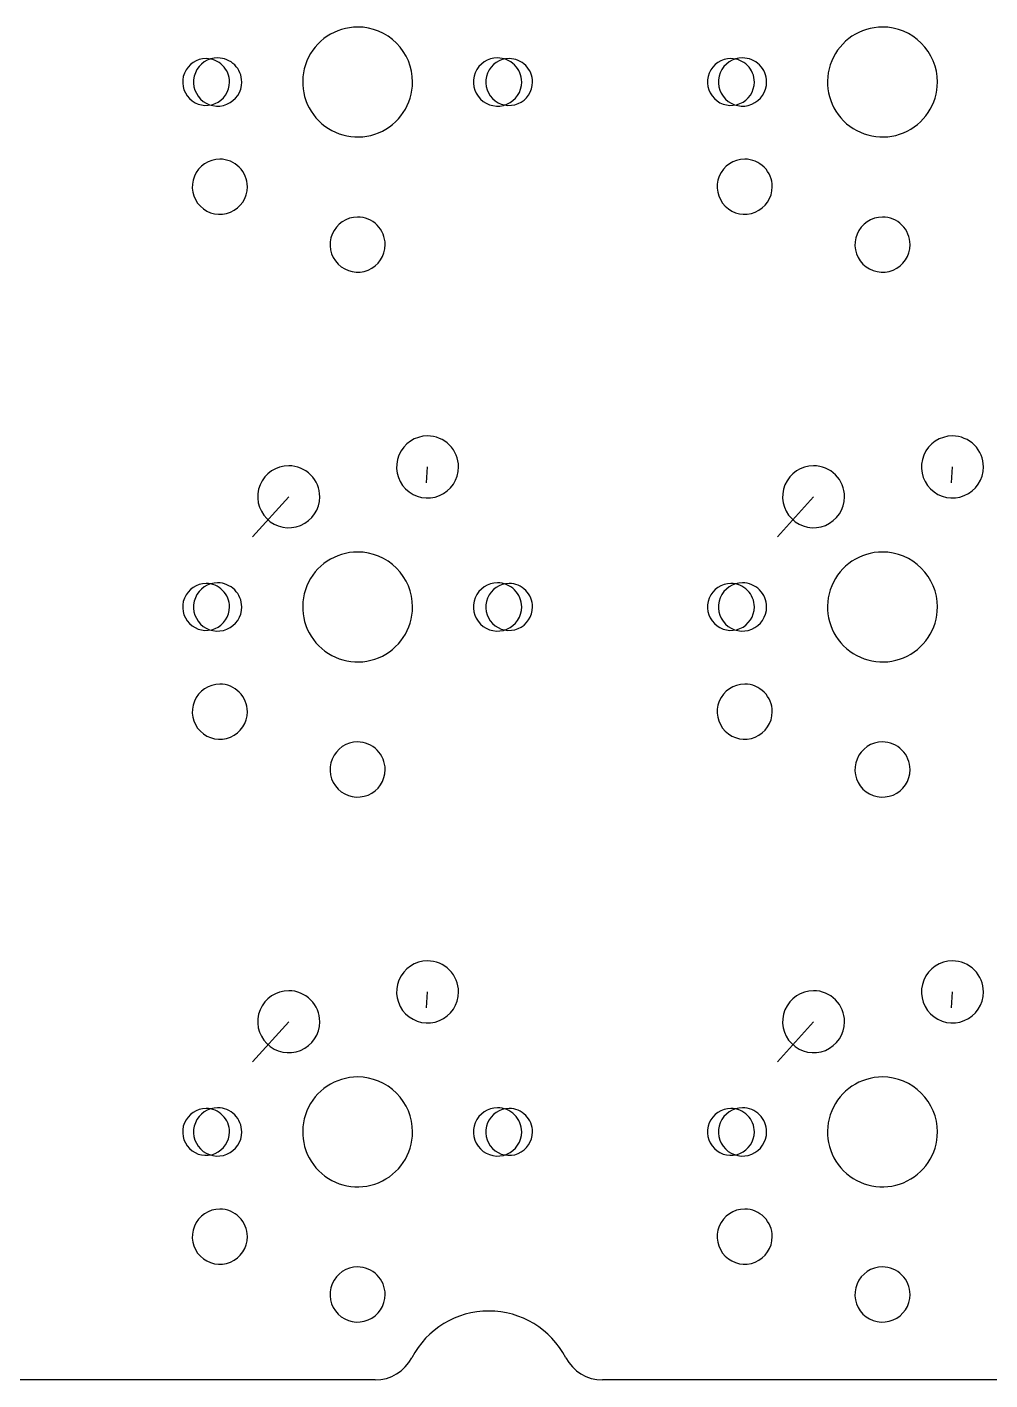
# Model space of a CAD drawing. Extents: x 2 to 288, y -137 to -43.
# Drawn here: x 37.86 to 72.8, y -136.91 to -87.81 of the extents above; entities that cross this region are included whole.
import ezdxf

# ---------------------------------------------------------------- set-up
doc = ezdxf.new("R2010")
doc.units = 0
doc.layers.get('0').update_dxf_attribs({"linetype": 'CONTINUOUS'})

msp = doc.modelspace()

# ---------------------------------------------------------------- linework, layer by layer
at = {"color": 7}
for points in [[(49.853095, -87.814727)], [(49.853095, -87.814727)], [(68.903086, -87.814727)], [(68.903086, -87.814727)], [(44.353103, -88.958626)], [(44.353103, -88.958626)], [(44.773102, -88.933626)], [(44.773102, -88.933626)], [(54.933089, -88.933626)], [(54.933089, -88.933626)], [(55.353088, -88.958626)], [(55.353088, -88.958626)], [(63.403093, -88.958626)], [(63.403093, -88.958626)], [(63.823093, -88.933626), (63.823093, -88.933626)], [(44.853102, -92.608621)], [(63.903093, -92.608621)], [(49.853095, -94.708618)], [(68.903086, -94.708618)], [(52.393092, -102.653623)], [(71.443083, -102.653623)], [(47.353099, -103.733622)], [(66.403089, -103.733622)], [(49.853095, -106.864718)], [(49.853095, -106.864718)], [(68.903086, -106.864718), (68.903086, -106.864718)], [(44.773102, -107.983616)], [(44.773102, -107.983616)], [(54.933089, -107.983616)], [(54.933089, -107.983616)], [(63.823093, -107.983616)], [(63.823093, -107.983616)], [(44.353103, -108.008616)], [(44.353103, -108.008616)], [(55.353088, -108.008616), (55.353088, -108.008616)], [(63.403093, -108.008616)], [(63.403093, -108.008616)], [(44.853102, -111.658611)], [(63.903093, -111.658611)], [(49.853095, -113.758609)], [(68.903086, -113.758609)], [(52.393092, -121.703614)], [(71.443083, -121.703614)], [(47.353099, -122.783613)], [(66.403089, -122.783613)], [(49.853095, -125.914708)], [(49.853095, -125.914708)], [(68.903086, -125.914708)], [(68.903086, -125.914708)], [(44.353103, -127.058607)], [(44.353103, -127.058607)], [(44.773102, -127.033607)], [(44.773102, -127.033607)], [(54.933089, -127.033607)], [(54.933089, -127.033607)], [(55.353088, -127.058607)], [(55.353088, -127.058607)], [(63.403093, -127.058607), (63.403093, -127.058607)], [(63.823093, -127.033607), (63.823093, -127.033607)], [(44.853102, -130.708602)], [(63.903093, -130.708602)], [(49.853095, -132.808599)], [(68.903086, -132.808599)]]:
    msp.add_lwpolyline(points, close=True, dxfattribs=at)
for points in [[(52.353092, -104.358621), (52.392634, -103.77859)], [(71.403083, -104.358621), (71.442625, -103.77859)], [(46.043101, -106.318619), (47.353089, -104.858613)], [(65.093091, -106.318619), (66.403079, -104.858613)], [(52.353092, -123.408612), (52.392634, -122.828581)], [(71.403083, -123.408612), (71.442625, -122.828581)], [(46.043101, -125.368609), (47.353089, -123.908603)], [(65.093091, -125.368609), (66.403079, -123.908603)], [(50.492442, -136.908476), (5.003107, -136.908476)], [(231.4672, -136.908476), (58.738642, -136.908476)]]:
    msp.add_lwpolyline(points, dxfattribs=at)
for points in [[(49.853095, -87.814727), (49.046639, -87.814727), (48.319592, -88.300525), (48.010975, -89.045593)], [(49.853095, -87.814727), (49.046639, -87.814727), (48.319592, -88.300525), (48.010975, -89.045593)], [(51.262994, -88.398726), (50.889066, -88.024798), (50.38191, -87.814727), (49.853095, -87.814727)], [(51.262994, -88.398726), (50.889066, -88.024798), (50.38191, -87.814727), (49.853095, -87.814727)], [(68.903086, -87.814727), (68.09663, -87.814727), (67.369583, -88.300525), (67.060965, -89.045593)], [(68.903086, -87.814727), (68.09663, -87.814727), (67.369583, -88.300525), (67.060965, -89.045593)], [(70.312984, -88.398726), (69.939056, -88.024798), (69.431901, -87.814727), (68.903086, -87.814727)], [(70.312984, -88.398726), (69.939056, -88.024798), (69.431901, -87.814727), (68.903086, -87.814727)], [(51.846993, -89.808625), (51.846993, -89.27981), (51.636922, -88.772655), (51.262994, -88.398726)], [(51.846993, -89.808625), (51.846993, -89.27981), (51.636922, -88.772655), (51.262994, -88.398726)], [(70.896983, -89.808625), (70.896983, -89.27981), (70.686913, -88.772655), (70.312984, -88.398726)], [(70.896983, -89.808625), (70.896983, -89.27981), (70.686913, -88.772655), (70.312984, -88.398726)], [(44.353103, -88.958626), (44.00931, -88.958626), (43.69937, -89.165721), (43.567806, -89.483344)], [(44.353103, -88.958626), (44.00931, -88.958626), (43.69937, -89.165721), (43.567806, -89.483344)], [(44.773102, -88.933626), (44.419198, -88.933626), (44.100142, -89.146812), (43.964709, -89.473777)], [(44.773102, -88.933626), (44.419198, -88.933626), (44.100142, -89.146812), (43.964709, -89.473777)], [(44.954143, -89.207585), (44.794737, -89.048179), (44.578537, -88.958626), (44.353103, -88.958626)], [(44.954143, -89.207585), (44.794737, -89.048179), (44.578537, -88.958626), (44.353103, -88.958626)], [(45.39182, -89.189907), (45.227726, -89.025813), (45.005166, -88.933626), (44.773102, -88.933626)], [(45.39182, -89.189907), (45.227726, -89.025813), (45.005166, -88.933626), (44.773102, -88.933626)], [(45.203102, -89.808625), (45.203102, -89.583191), (45.113548, -89.36699), (44.954143, -89.207585)], [(45.203102, -89.808625), (45.203102, -89.583191), (45.113548, -89.36699), (44.954143, -89.207585)], [(45.648101, -89.808625), (45.648101, -89.57656), (45.555914, -89.354001), (45.39182, -89.189907)], [(45.648101, -89.808625), (45.648101, -89.57656), (45.555914, -89.354001), (45.39182, -89.189907)], [(48.010975, -89.045593), (47.702357, -89.790661), (47.872947, -90.648272), (48.443197, -91.218523)], [(48.010975, -89.045593), (47.702357, -89.790661), (47.872947, -90.648272), (48.443197, -91.218523)], [(54.933089, -88.933626), (54.579185, -88.933626), (54.260128, -89.146812), (54.124695, -89.473777)], [(54.933089, -88.933626), (54.579185, -88.933626), (54.260128, -89.146812), (54.124695, -89.473777)], [(55.353088, -88.958626), (55.009296, -88.958626), (54.699355, -89.165721), (54.567792, -89.483344)], [(55.353088, -88.958626), (55.009296, -88.958626), (54.699355, -89.165721), (54.567792, -89.483344)], [(55.551806, -89.189907), (55.387712, -89.025813), (55.165153, -88.933626), (54.933089, -88.933626)], [(55.551806, -89.189907), (55.387712, -89.025813), (55.165153, -88.933626), (54.933089, -88.933626)], [(55.954128, -89.207585), (55.794722, -89.048179), (55.578522, -88.958626), (55.353088, -88.958626)], [(55.954128, -89.207585), (55.794722, -89.048179), (55.578522, -88.958626), (55.353088, -88.958626)], [(55.808088, -89.808625), (55.808088, -89.57656), (55.7159, -89.354001), (55.551806, -89.189907)], [(55.808088, -89.808625), (55.808088, -89.57656), (55.7159, -89.354001), (55.551806, -89.189907)], [(56.203087, -89.808625), (56.203087, -89.583191), (56.113534, -89.36699), (55.954128, -89.207585)], [(56.203087, -89.808625), (56.203087, -89.583191), (56.113534, -89.36699), (55.954128, -89.207585)], [(63.403093, -88.958626), (63.059301, -88.958626), (62.749361, -89.165721), (62.617797, -89.483344)], [(63.403093, -88.958626), (63.059301, -88.958626), (62.749361, -89.165721), (62.617797, -89.483344)], [(63.823093, -88.933626), (63.469189, -88.933626), (63.150133, -89.146812), (63.014699, -89.473777)], [(63.823093, -88.933626), (63.469189, -88.933626), (63.150133, -89.146812), (63.014699, -89.473777)], [(64.004133, -89.207585), (63.844728, -89.048179), (63.628527, -88.958626), (63.403093, -88.958626)], [(64.004133, -89.207585), (63.844728, -89.048179), (63.628527, -88.958626), (63.403093, -88.958626)], [(64.44181, -89.189907), (64.277716, -89.025813), (64.055157, -88.933626), (63.823093, -88.933626)], [(64.44181, -89.189907), (64.277716, -89.025813), (64.055157, -88.933626), (63.823093, -88.933626)], [(64.253092, -89.808625), (64.253092, -89.583191), (64.163539, -89.36699), (64.004133, -89.207585)], [(64.253092, -89.808625), (64.253092, -89.583191), (64.163539, -89.36699), (64.004133, -89.207585)], [(64.698092, -89.808625), (64.698092, -89.57656), (64.605905, -89.354001), (64.44181, -89.189907)], [(64.698092, -89.808625), (64.698092, -89.57656), (64.605905, -89.354001), (64.44181, -89.189907)], [(67.060965, -89.045593), (66.752348, -89.790661), (66.922937, -90.648272), (67.493188, -91.218523)], [(67.060965, -89.045593), (66.752348, -89.790661), (66.922937, -90.648272), (67.493188, -91.218523)], [(43.567806, -89.483344), (43.436243, -89.800967), (43.508965, -90.166567), (43.752063, -90.409665)], [(43.567806, -89.483344), (43.436243, -89.800967), (43.508965, -90.166567), (43.752063, -90.409665)], [(43.964709, -89.473777), (43.829276, -89.800742), (43.904137, -90.177094), (44.154385, -90.427342)], [(43.964709, -89.473777), (43.829276, -89.800742), (43.904137, -90.177094), (44.154385, -90.427342)], [(44.678383, -90.593921), (44.996006, -90.462357), (45.203102, -90.152417), (45.203102, -89.808625)], [(44.678383, -90.593921), (44.996006, -90.462357), (45.203102, -90.152417), (45.203102, -89.808625)], [(45.10795, -90.617018), (45.434914, -90.481585), (45.648101, -90.162529), (45.648101, -89.808625)], [(45.10795, -90.617018), (45.434914, -90.481585), (45.648101, -90.162529), (45.648101, -89.808625)], [(50.616127, -91.650746), (51.361195, -91.342128), (51.846993, -90.615081), (51.846993, -89.808625)], [(50.616127, -91.650746), (51.361195, -91.342128), (51.846993, -90.615081), (51.846993, -89.808625)], [(54.124695, -89.473777), (53.989262, -89.800742), (54.064123, -90.177094), (54.314371, -90.427342)], [(54.124695, -89.473777), (53.989262, -89.800742), (54.064123, -90.177094), (54.314371, -90.427342)], [(54.567792, -89.483344), (54.436228, -89.800967), (54.50895, -90.166567), (54.752048, -90.409665)], [(54.567792, -89.483344), (54.436228, -89.800967), (54.50895, -90.166567), (54.752048, -90.409665)], [(55.267936, -90.617018), (55.594901, -90.481585), (55.808088, -90.162529), (55.808088, -89.808625)], [(55.267936, -90.617018), (55.594901, -90.481585), (55.808088, -90.162529), (55.808088, -89.808625)], [(55.678369, -90.593921), (55.995991, -90.462357), (56.203087, -90.152417), (56.203087, -89.808625)], [(55.678369, -90.593921), (55.995991, -90.462357), (56.203087, -90.152417), (56.203087, -89.808625)], [(62.617797, -89.483344), (62.486233, -89.800967), (62.558955, -90.166567), (62.802053, -90.409665)], [(62.617797, -89.483344), (62.486233, -89.800967), (62.558955, -90.166567), (62.802053, -90.409665)], [(63.014699, -89.473777), (62.879266, -89.800742), (62.954127, -90.177094), (63.204375, -90.427342)], [(63.014699, -89.473777), (62.879266, -89.800742), (62.954127, -90.177094), (63.204375, -90.427342)], [(63.728374, -90.593921), (64.045997, -90.462357), (64.253092, -90.152417), (64.253092, -89.808625)], [(63.728374, -90.593921), (64.045997, -90.462357), (64.253092, -90.152417), (64.253092, -89.808625)], [(64.15794, -90.617018), (64.484905, -90.481585), (64.698092, -90.162529), (64.698092, -89.808625)], [(64.15794, -90.617018), (64.484905, -90.481585), (64.698092, -90.162529), (64.698092, -89.808625)], [(69.666118, -91.650746), (70.411186, -91.342128), (70.896983, -90.615081), (70.896983, -89.808625)], [(69.666118, -91.650746), (70.411186, -91.342128), (70.896983, -90.615081), (70.896983, -89.808625)], [(43.752063, -90.409665), (43.995161, -90.652763), (44.360761, -90.725485), (44.678383, -90.593921)], [(43.752063, -90.409665), (43.995161, -90.652763), (44.360761, -90.725485), (44.678383, -90.593921)], [(44.154385, -90.427342), (44.404633, -90.67759), (44.780985, -90.752451), (45.10795, -90.617018)], [(44.154385, -90.427342), (44.404633, -90.67759), (44.780985, -90.752451), (45.10795, -90.617018)], [(54.314371, -90.427342), (54.564619, -90.67759), (54.940972, -90.752451), (55.267936, -90.617018)], [(54.314371, -90.427342), (54.564619, -90.67759), (54.940972, -90.752451), (55.267936, -90.617018)], [(54.752048, -90.409665), (54.995146, -90.652763), (55.360746, -90.725485), (55.678369, -90.593921)], [(54.752048, -90.409665), (54.995146, -90.652763), (55.360746, -90.725485), (55.678369, -90.593921)], [(62.802053, -90.409665), (63.045151, -90.652763), (63.410751, -90.725485), (63.728374, -90.593921)], [(62.802053, -90.409665), (63.045151, -90.652763), (63.410751, -90.725485), (63.728374, -90.593921)], [(63.204375, -90.427342), (63.454623, -90.67759), (63.830976, -90.752451), (64.15794, -90.617018)], [(63.204375, -90.427342), (63.454623, -90.67759), (63.830976, -90.752451), (64.15794, -90.617018)], [(48.443197, -91.218523), (49.013448, -91.788774), (49.871059, -91.959363), (50.616127, -91.650746)], [(48.443197, -91.218523), (49.013448, -91.788774), (49.871059, -91.959363), (50.616127, -91.650746)], [(67.493188, -91.218523), (68.063438, -91.788774), (68.921049, -91.959363), (69.666118, -91.650746)], [(67.493188, -91.218523), (68.063438, -91.788774), (68.921049, -91.959363), (69.666118, -91.650746)], [(44.853102, -92.608621), (44.44864, -92.608621), (44.084005, -92.852263), (43.929224, -93.225937)], [(45.560208, -92.901514), (45.372672, -92.713978), (45.118318, -92.608621), (44.853102, -92.608621)], [(63.903093, -92.608621), (63.498631, -92.608621), (63.133995, -92.852263), (62.979214, -93.225937)], [(64.610199, -92.901514), (64.422662, -92.713978), (64.168309, -92.608621), (63.903093, -92.608621)], [(43.929224, -93.225937), (43.774443, -93.59961), (43.859999, -94.029728), (44.145996, -94.315725)], [(45.853101, -93.60862), (45.853101, -93.343403), (45.747744, -93.08905), (45.560208, -92.901514)], [(62.979214, -93.225937), (62.824434, -93.59961), (62.909989, -94.029728), (63.195987, -94.315725)], [(64.903091, -93.60862), (64.903091, -93.343403), (64.797735, -93.08905), (64.610199, -92.901514)], [(45.235785, -94.532498), (45.609459, -94.377717), (45.853101, -94.013081), (45.853101, -93.60862)], [(64.285776, -94.532498), (64.65945, -94.377717), (64.903091, -94.013081), (64.903091, -93.60862)], [(44.145996, -94.315725), (44.431994, -94.601723), (44.862111, -94.687279), (45.235785, -94.532498)], [(49.853095, -94.708618), (49.448634, -94.708618), (49.083998, -94.95226), (48.929217, -95.325934)], [(50.560201, -95.001511), (50.372665, -94.813975), (50.118312, -94.708618), (49.853095, -94.708618)], [(63.195987, -94.315725), (63.481985, -94.601723), (63.912102, -94.687279), (64.285776, -94.532498)], [(68.903086, -94.708618), (68.498624, -94.708618), (68.133989, -94.95226), (67.979208, -95.325934)], [(69.610192, -95.001511), (69.422656, -94.813975), (69.168302, -94.708618), (68.903086, -94.708618)], [(50.853094, -95.708617), (50.853094, -95.443401), (50.747737, -95.189047), (50.560201, -95.001511)], [(69.903085, -95.708617), (69.903085, -95.443401), (69.797728, -95.189047), (69.610192, -95.001511)], [(48.929217, -95.325934), (48.774436, -95.699608), (48.859992, -96.129725), (49.14599, -96.415723)], [(50.235778, -96.632495), (50.609452, -96.477714), (50.853094, -96.113078), (50.853094, -95.708617)], [(67.979208, -95.325934), (67.824427, -95.699608), (67.909983, -96.129725), (68.19598, -96.415723)], [(69.285769, -96.632495), (69.659443, -96.477714), (69.903085, -96.113078), (69.903085, -95.708617)], [(49.14599, -96.415723), (49.431987, -96.70172), (49.862105, -96.787276), (50.235778, -96.632495)], [(68.19598, -96.415723), (68.481978, -96.70172), (68.912095, -96.787276), (69.285769, -96.632495)], [(52.393092, -102.653623), (51.938073, -102.653623), (51.527857, -102.927721), (51.353729, -103.348104)], [(53.188586, -102.983128), (52.977608, -102.77215), (52.69146, -102.653623), (52.393092, -102.653623)], [(53.518091, -103.778622), (53.518091, -103.480254), (53.399564, -103.194106), (53.188586, -102.983128)], [(71.443083, -102.653623), (70.988063, -102.653623), (70.577848, -102.927721), (70.40372, -103.348104)], [(72.238577, -102.983128), (72.027599, -102.77215), (71.741451, -102.653623), (71.443083, -102.653623)], [(72.568081, -103.778622), (72.568081, -103.480254), (72.449555, -103.194106), (72.238577, -102.983128)], [(51.353729, -103.348104), (51.179601, -103.768487), (51.275851, -104.252369), (51.597598, -104.574116)], [(70.40372, -103.348104), (70.229591, -103.768487), (70.325841, -104.252369), (70.647589, -104.574116)], [(47.353099, -103.733622), (46.898079, -103.733622), (46.487864, -104.007719), (46.313736, -104.428102)], [(48.148593, -104.063126), (47.937615, -103.852148), (47.651467, -103.733622), (47.353099, -103.733622)], [(48.478097, -104.858621), (48.478097, -104.560252), (48.359571, -104.274105), (48.148593, -104.063126)], [(52.82361, -104.817985), (53.243994, -104.643857), (53.518091, -104.233641), (53.518091, -103.778622)], [(66.403089, -103.733622), (65.94807, -103.733622), (65.537855, -104.007719), (65.363726, -104.428102)], [(67.198583, -104.063126), (66.987605, -103.852148), (66.701458, -103.733622), (66.403089, -103.733622)], [(67.528088, -104.858621), (67.528088, -104.560252), (67.409562, -104.274105), (67.198583, -104.063126)], [(71.873601, -104.817985), (72.293984, -104.643857), (72.568081, -104.233641), (72.568081, -103.778622)], [(46.313736, -104.428102), (46.139607, -104.848485), (46.235857, -105.332367), (46.557605, -105.654115)], [(65.363726, -104.428102), (65.189598, -104.848485), (65.285848, -105.332367), (65.607595, -105.654115)], [(47.783617, -105.897984), (48.204, -105.723855), (48.478097, -105.31364), (48.478097, -104.858621)], [(51.597598, -104.574116), (51.919345, -104.895863), (52.403227, -104.992113), (52.82361, -104.817985)], [(66.833608, -105.897984), (67.253991, -105.723855), (67.528088, -105.31364), (67.528088, -104.858621)], [(70.647589, -104.574116), (70.969336, -104.895863), (71.453218, -104.992113), (71.873601, -104.817985)], [(46.557605, -105.654115), (46.879352, -105.975862), (47.363234, -106.072112), (47.783617, -105.897984)], [(65.607595, -105.654115), (65.929343, -105.975862), (66.413225, -106.072112), (66.833608, -105.897984)], [(49.853095, -106.864718), (49.046639, -106.864718), (48.319592, -107.350515), (48.010975, -108.095584)], [(49.853095, -106.864718), (49.046639, -106.864718), (48.319592, -107.350515), (48.010975, -108.095584)], [(51.262994, -107.448717), (50.889066, -107.074789), (50.38191, -106.864718), (49.853095, -106.864718)], [(51.262994, -107.448717), (50.889066, -107.074789), (50.38191, -106.864718), (49.853095, -106.864718)], [(68.903086, -106.864718), (68.09663, -106.864718), (67.369583, -107.350515), (67.060965, -108.095584)], [(68.903086, -106.864718), (68.09663, -106.864718), (67.369583, -107.350515), (67.060965, -108.095584)], [(70.312984, -107.448717), (69.939056, -107.074789), (69.431901, -106.864718), (68.903086, -106.864718)], [(70.312984, -107.448717), (69.939056, -107.074789), (69.431901, -106.864718), (68.903086, -106.864718)], [(51.846993, -108.858615), (51.846993, -108.329801), (51.636922, -107.822645), (51.262994, -107.448717)], [(51.846993, -108.858615), (51.846993, -108.329801), (51.636922, -107.822645), (51.262994, -107.448717)], [(70.896983, -108.858615), (70.896983, -108.329801), (70.686913, -107.822645), (70.312984, -107.448717)], [(70.896983, -108.858615), (70.896983, -108.329801), (70.686913, -107.822645), (70.312984, -107.448717)], [(44.773102, -107.983616), (44.419198, -107.983616), (44.100142, -108.196803), (43.964709, -108.523768)], [(44.773102, -107.983616), (44.419198, -107.983616), (44.100142, -108.196803), (43.964709, -108.523768)], [(45.39182, -108.239898), (45.227726, -108.075803), (45.005166, -107.983616), (44.773102, -107.983616)], [(45.39182, -108.239898), (45.227726, -108.075803), (45.005166, -107.983616), (44.773102, -107.983616)], [(54.933089, -107.983616), (54.579185, -107.983616), (54.260128, -108.196803), (54.124695, -108.523768)], [(54.933089, -107.983616), (54.579185, -107.983616), (54.260128, -108.196803), (54.124695, -108.523768)], [(55.551806, -108.239898), (55.387712, -108.075803), (55.165153, -107.983616), (54.933089, -107.983616)], [(55.551806, -108.239898), (55.387712, -108.075803), (55.165153, -107.983616), (54.933089, -107.983616)], [(63.823093, -107.983616), (63.469189, -107.983616), (63.150133, -108.196803), (63.014699, -108.523768)], [(63.823093, -107.983616), (63.469189, -107.983616), (63.150133, -108.196803), (63.014699, -108.523768)], [(64.44181, -108.239898), (64.277716, -108.075803), (64.055157, -107.983616), (63.823093, -107.983616)], [(64.44181, -108.239898), (64.277716, -108.075803), (64.055157, -107.983616), (63.823093, -107.983616)], [(44.353103, -108.008616), (44.00931, -108.008616), (43.69937, -108.215712), (43.567806, -108.533335)], [(44.353103, -108.008616), (44.00931, -108.008616), (43.69937, -108.215712), (43.567806, -108.533335)], [(44.954143, -108.257575), (44.794737, -108.09817), (44.578537, -108.008616), (44.353103, -108.008616)], [(44.954143, -108.257575), (44.794737, -108.09817), (44.578537, -108.008616), (44.353103, -108.008616)], [(45.203102, -108.858615), (45.203102, -108.633181), (45.113548, -108.416981), (44.954143, -108.257575)], [(45.203102, -108.858615), (45.203102, -108.633181), (45.113548, -108.416981), (44.954143, -108.257575)], [(45.648101, -108.858615), (45.648101, -108.626551), (45.555914, -108.403992), (45.39182, -108.239898)], [(45.648101, -108.858615), (45.648101, -108.626551), (45.555914, -108.403992), (45.39182, -108.239898)], [(48.010975, -108.095584), (47.702357, -108.840652), (47.872947, -109.698263), (48.443197, -110.268514)], [(48.010975, -108.095584), (47.702357, -108.840652), (47.872947, -109.698263), (48.443197, -110.268514)], [(55.353088, -108.008616), (55.009296, -108.008616), (54.699355, -108.215712), (54.567792, -108.533335)], [(55.353088, -108.008616), (55.009296, -108.008616), (54.699355, -108.215712), (54.567792, -108.533335)], [(55.954128, -108.257575), (55.794722, -108.09817), (55.578522, -108.008616), (55.353088, -108.008616)], [(55.954128, -108.257575), (55.794722, -108.09817), (55.578522, -108.008616), (55.353088, -108.008616)], [(55.808088, -108.858615), (55.808088, -108.626551), (55.7159, -108.403992), (55.551806, -108.239898)], [(55.808088, -108.858615), (55.808088, -108.626551), (55.7159, -108.403992), (55.551806, -108.239898)], [(56.203087, -108.858615), (56.203087, -108.633181), (56.113534, -108.416981), (55.954128, -108.257575)], [(56.203087, -108.858615), (56.203087, -108.633181), (56.113534, -108.416981), (55.954128, -108.257575)], [(63.403093, -108.008616), (63.059301, -108.008616), (62.749361, -108.215712), (62.617797, -108.533335)], [(63.403093, -108.008616), (63.059301, -108.008616), (62.749361, -108.215712), (62.617797, -108.533335)], [(64.004133, -108.257575), (63.844728, -108.09817), (63.628527, -108.008616), (63.403093, -108.008616)], [(64.004133, -108.257575), (63.844728, -108.09817), (63.628527, -108.008616), (63.403093, -108.008616)], [(64.253092, -108.858615), (64.253092, -108.633181), (64.163539, -108.416981), (64.004133, -108.257575)], [(64.253092, -108.858615), (64.253092, -108.633181), (64.163539, -108.416981), (64.004133, -108.257575)], [(64.698092, -108.858615), (64.698092, -108.626551), (64.605905, -108.403992), (64.44181, -108.239898)], [(64.698092, -108.858615), (64.698092, -108.626551), (64.605905, -108.403992), (64.44181, -108.239898)], [(67.060965, -108.095584), (66.752348, -108.840652), (66.922937, -109.698263), (67.493188, -110.268514)], [(67.060965, -108.095584), (66.752348, -108.840652), (66.922937, -109.698263), (67.493188, -110.268514)], [(43.567806, -108.533335), (43.436243, -108.850958), (43.508965, -109.216557), (43.752063, -109.459655)], [(43.567806, -108.533335), (43.436243, -108.850958), (43.508965, -109.216557), (43.752063, -109.459655)], [(43.964709, -108.523768), (43.829276, -108.850732), (43.904137, -109.227085), (44.154385, -109.477333)], [(43.964709, -108.523768), (43.829276, -108.850732), (43.904137, -109.227085), (44.154385, -109.477333)], [(44.678383, -109.643912), (44.996006, -109.512348), (45.203102, -109.202408), (45.203102, -108.858615)], [(44.678383, -109.643912), (44.996006, -109.512348), (45.203102, -109.202408), (45.203102, -108.858615)], [(45.10795, -109.667009), (45.434914, -109.531575), (45.648101, -109.212519), (45.648101, -108.858615)], [(45.10795, -109.667009), (45.434914, -109.531575), (45.648101, -109.212519), (45.648101, -108.858615)], [(50.616127, -110.700736), (51.361195, -110.392119), (51.846993, -109.665071), (51.846993, -108.858615)], [(50.616127, -110.700736), (51.361195, -110.392119), (51.846993, -109.665071), (51.846993, -108.858615)], [(54.124695, -108.523768), (53.989262, -108.850732), (54.064123, -109.227085), (54.314371, -109.477333)], [(54.124695, -108.523768), (53.989262, -108.850732), (54.064123, -109.227085), (54.314371, -109.477333)], [(54.567792, -108.533335), (54.436228, -108.850958), (54.50895, -109.216557), (54.752048, -109.459655)], [(54.567792, -108.533335), (54.436228, -108.850958), (54.50895, -109.216557), (54.752048, -109.459655)], [(55.267936, -109.667009), (55.594901, -109.531575), (55.808088, -109.212519), (55.808088, -108.858615)], [(55.267936, -109.667009), (55.594901, -109.531575), (55.808088, -109.212519), (55.808088, -108.858615)], [(55.678369, -109.643912), (55.995991, -109.512348), (56.203087, -109.202408), (56.203087, -108.858615)], [(55.678369, -109.643912), (55.995991, -109.512348), (56.203087, -109.202408), (56.203087, -108.858615)], [(62.617797, -108.533335), (62.486233, -108.850958), (62.558955, -109.216557), (62.802053, -109.459655)], [(62.617797, -108.533335), (62.486233, -108.850958), (62.558955, -109.216557), (62.802053, -109.459655)], [(63.014699, -108.523768), (62.879266, -108.850732), (62.954127, -109.227085), (63.204375, -109.477333)], [(63.014699, -108.523768), (62.879266, -108.850732), (62.954127, -109.227085), (63.204375, -109.477333)], [(63.728374, -109.643912), (64.045997, -109.512348), (64.253092, -109.202408), (64.253092, -108.858615)], [(63.728374, -109.643912), (64.045997, -109.512348), (64.253092, -109.202408), (64.253092, -108.858615)], [(64.15794, -109.667009), (64.484905, -109.531575), (64.698092, -109.212519), (64.698092, -108.858615)], [(64.15794, -109.667009), (64.484905, -109.531575), (64.698092, -109.212519), (64.698092, -108.858615)], [(69.666118, -110.700736), (70.411186, -110.392119), (70.896983, -109.665071), (70.896983, -108.858615)], [(69.666118, -110.700736), (70.411186, -110.392119), (70.896983, -109.665071), (70.896983, -108.858615)], [(43.752063, -109.459655), (43.995161, -109.702753), (44.360761, -109.775475), (44.678383, -109.643912)], [(43.752063, -109.459655), (43.995161, -109.702753), (44.360761, -109.775475), (44.678383, -109.643912)], [(44.154385, -109.477333), (44.404633, -109.727581), (44.780985, -109.802442), (45.10795, -109.667009)], [(44.154385, -109.477333), (44.404633, -109.727581), (44.780985, -109.802442), (45.10795, -109.667009)], [(54.314371, -109.477333), (54.564619, -109.727581), (54.940972, -109.802442), (55.267936, -109.667009)], [(54.314371, -109.477333), (54.564619, -109.727581), (54.940972, -109.802442), (55.267936, -109.667009)], [(54.752048, -109.459655), (54.995146, -109.702753), (55.360746, -109.775475), (55.678369, -109.643912)], [(54.752048, -109.459655), (54.995146, -109.702753), (55.360746, -109.775475), (55.678369, -109.643912)], [(62.802053, -109.459655), (63.045151, -109.702753), (63.410751, -109.775475), (63.728374, -109.643912)], [(62.802053, -109.459655), (63.045151, -109.702753), (63.410751, -109.775475), (63.728374, -109.643912)], [(63.204375, -109.477333), (63.454623, -109.727581), (63.830976, -109.802442), (64.15794, -109.667009)], [(63.204375, -109.477333), (63.454623, -109.727581), (63.830976, -109.802442), (64.15794, -109.667009)], [(48.443197, -110.268514), (49.013448, -110.838764), (49.871059, -111.009354), (50.616127, -110.700736)], [(48.443197, -110.268514), (49.013448, -110.838764), (49.871059, -111.009354), (50.616127, -110.700736)], [(67.493188, -110.268514), (68.063438, -110.838764), (68.921049, -111.009354), (69.666118, -110.700736)], [(67.493188, -110.268514), (68.063438, -110.838764), (68.921049, -111.009354), (69.666118, -110.700736)], [(44.853102, -111.658611), (44.44864, -111.658611), (44.084005, -111.902253), (43.929224, -112.275927)], [(45.560208, -111.951504), (45.372672, -111.763968), (45.118318, -111.658611), (44.853102, -111.658611)], [(63.903093, -111.658611), (63.498631, -111.658611), (63.133995, -111.902253), (62.979214, -112.275927)], [(64.610199, -111.951504), (64.422662, -111.763968), (64.168309, -111.658611), (63.903093, -111.658611)], [(43.929224, -112.275927), (43.774443, -112.649601), (43.859999, -113.079718), (44.145996, -113.365716)], [(45.853101, -112.65861), (45.853101, -112.393394), (45.747744, -112.13904), (45.560208, -111.951504)], [(62.979214, -112.275927), (62.824434, -112.649601), (62.909989, -113.079718), (63.195987, -113.365716)], [(64.903091, -112.65861), (64.903091, -112.393394), (64.797735, -112.13904), (64.610199, -111.951504)], [(45.235785, -113.582488), (45.609459, -113.427708), (45.853101, -113.063072), (45.853101, -112.65861)], [(64.285776, -113.582488), (64.65945, -113.427708), (64.903091, -113.063072), (64.903091, -112.65861)], [(44.145996, -113.365716), (44.431994, -113.651714), (44.862111, -113.737269), (45.235785, -113.582488)], [(63.195987, -113.365716), (63.481985, -113.651714), (63.912102, -113.737269), (64.285776, -113.582488)], [(49.853095, -113.758609), (49.448634, -113.758609), (49.083998, -114.00225), (48.929217, -114.375924)], [(50.560201, -114.051501), (50.372665, -113.863965), (50.118312, -113.758609), (49.853095, -113.758609)], [(68.903086, -113.758609), (68.498624, -113.758609), (68.133989, -114.00225), (67.979208, -114.375924)], [(69.610192, -114.051501), (69.422656, -113.863965), (69.168302, -113.758609), (68.903086, -113.758609)], [(48.929217, -114.375924), (48.774436, -114.749598), (48.859992, -115.179716), (49.14599, -115.465713)], [(50.853094, -114.758607), (50.853094, -114.493391), (50.747737, -114.239038), (50.560201, -114.051501)], [(67.979208, -114.375924), (67.824427, -114.749598), (67.909983, -115.179716), (68.19598, -115.465713)], [(69.903085, -114.758607), (69.903085, -114.493391), (69.797728, -114.239038), (69.610192, -114.051501)], [(50.235778, -115.682486), (50.609452, -115.527705), (50.853094, -115.163069), (50.853094, -114.758607)], [(69.285769, -115.682486), (69.659443, -115.527705), (69.903085, -115.163069), (69.903085, -114.758607)], [(49.14599, -115.465713), (49.431987, -115.751711), (49.862105, -115.837266), (50.235778, -115.682486)], [(68.19598, -115.465713), (68.481978, -115.751711), (68.912095, -115.837266), (69.285769, -115.682486)], [(52.393092, -121.703614), (51.938073, -121.703614), (51.527857, -121.977711), (51.353729, -122.398094)], [(53.188586, -122.033118), (52.977608, -121.82214), (52.69146, -121.703614), (52.393092, -121.703614)], [(71.443083, -121.703614), (70.988063, -121.703614), (70.577848, -121.977711), (70.40372, -122.398094)], [(72.238577, -122.033118), (72.027599, -121.82214), (71.741451, -121.703614), (71.443083, -121.703614)], [(53.518091, -122.828613), (53.518091, -122.530244), (53.399564, -122.244097), (53.188586, -122.033118)], [(72.568081, -122.828613), (72.568081, -122.530244), (72.449555, -122.244097), (72.238577, -122.033118)], [(51.353729, -122.398094), (51.179601, -122.818477), (51.275851, -123.302359), (51.597598, -123.624107)], [(70.40372, -122.398094), (70.229591, -122.818477), (70.325841, -123.302359), (70.647589, -123.624107)], [(47.353099, -122.783613), (46.898079, -122.783613), (46.487864, -123.05771), (46.313736, -123.478093)], [(48.148593, -123.113117), (47.937615, -122.902139), (47.651467, -122.783613), (47.353099, -122.783613)], [(48.478097, -123.908611), (48.478097, -123.610243), (48.359571, -123.324095), (48.148593, -123.113117)], [(52.82361, -123.867976), (53.243994, -123.693847), (53.518091, -123.283632), (53.518091, -122.828613)], [(66.403089, -122.783613), (65.94807, -122.783613), (65.537855, -123.05771), (65.363726, -123.478093)], [(67.198583, -123.113117), (66.987605, -122.902139), (66.701458, -122.783613), (66.403089, -122.783613)], [(67.528088, -123.908611), (67.528088, -123.610243), (67.409562, -123.324095), (67.198583, -123.113117)], [(71.873601, -123.867976), (72.293984, -123.693847), (72.568081, -123.283632), (72.568081, -122.828613)], [(46.313736, -123.478093), (46.139607, -123.898476), (46.235857, -124.382358), (46.557605, -124.704105)], [(51.597598, -123.624107), (51.919345, -123.945854), (52.403227, -124.042104), (52.82361, -123.867976)], [(65.363726, -123.478093), (65.189598, -123.898476), (65.285848, -124.382358), (65.607595, -124.704105)], [(70.647589, -123.624107), (70.969336, -123.945854), (71.453218, -124.042104), (71.873601, -123.867976)], [(47.783617, -124.947974), (48.204, -124.773846), (48.478097, -124.363631), (48.478097, -123.908611)], [(66.833608, -124.947974), (67.253991, -124.773846), (67.528088, -124.363631), (67.528088, -123.908611)], [(46.557605, -124.704105), (46.879352, -125.025852), (47.363234, -125.122103), (47.783617, -124.947974)], [(65.607595, -124.704105), (65.929343, -125.025852), (66.413225, -125.122103), (66.833608, -124.947974)], [(49.853095, -125.914708), (49.046639, -125.914708), (48.319592, -126.400506), (48.010975, -127.145574)], [(49.853095, -125.914708), (49.046639, -125.914708), (48.319592, -126.400506), (48.010975, -127.145574)], [(51.262994, -126.498707), (50.889066, -126.124779), (50.38191, -125.914708), (49.853095, -125.914708)], [(51.262994, -126.498707), (50.889066, -126.124779), (50.38191, -125.914708), (49.853095, -125.914708)], [(68.903086, -125.914708), (68.09663, -125.914708), (67.369583, -126.400506), (67.060965, -127.145574)], [(68.903086, -125.914708), (68.09663, -125.914708), (67.369583, -126.400506), (67.060965, -127.145574)], [(70.312984, -126.498707), (69.939056, -126.124779), (69.431901, -125.914708), (68.903086, -125.914708)], [(70.312984, -126.498707), (69.939056, -126.124779), (69.431901, -125.914708), (68.903086, -125.914708)], [(51.846993, -127.908606), (51.846993, -127.379791), (51.636922, -126.872636), (51.262994, -126.498707)], [(51.846993, -127.908606), (51.846993, -127.379791), (51.636922, -126.872636), (51.262994, -126.498707)], [(70.896983, -127.908606), (70.896983, -127.379791), (70.686913, -126.872636), (70.312984, -126.498707)], [(70.896983, -127.908606), (70.896983, -127.379791), (70.686913, -126.872636), (70.312984, -126.498707)], [(44.353103, -127.058607), (44.00931, -127.058607), (43.69937, -127.265702), (43.567806, -127.583325)], [(44.353103, -127.058607), (44.00931, -127.058607), (43.69937, -127.265702), (43.567806, -127.583325)], [(44.773102, -127.033607), (44.419198, -127.033607), (44.100142, -127.246794), (43.964709, -127.573758)], [(44.773102, -127.033607), (44.419198, -127.033607), (44.100142, -127.246794), (43.964709, -127.573758)], [(44.954143, -127.307566), (44.794737, -127.14816), (44.578537, -127.058607), (44.353103, -127.058607)], [(44.954143, -127.307566), (44.794737, -127.14816), (44.578537, -127.058607), (44.353103, -127.058607)], [(45.39182, -127.289888), (45.227726, -127.125794), (45.005166, -127.033607), (44.773102, -127.033607)], [(45.39182, -127.289888), (45.227726, -127.125794), (45.005166, -127.033607), (44.773102, -127.033607)], [(48.010975, -127.145574), (47.702357, -127.890643), (47.872947, -128.748253), (48.443197, -129.318504)], [(48.010975, -127.145574), (47.702357, -127.890643), (47.872947, -128.748253), (48.443197, -129.318504)], [(54.933089, -127.033607), (54.579185, -127.033607), (54.260128, -127.246794), (54.124695, -127.573758)], [(54.933089, -127.033607), (54.579185, -127.033607), (54.260128, -127.246794), (54.124695, -127.573758)], [(55.353088, -127.058607), (55.009296, -127.058607), (54.699355, -127.265702), (54.567792, -127.583325)], [(55.353088, -127.058607), (55.009296, -127.058607), (54.699355, -127.265702), (54.567792, -127.583325)], [(55.551806, -127.289888), (55.387712, -127.125794), (55.165153, -127.033607), (54.933089, -127.033607)], [(55.551806, -127.289888), (55.387712, -127.125794), (55.165153, -127.033607), (54.933089, -127.033607)], [(55.954128, -127.307566), (55.794722, -127.14816), (55.578522, -127.058607), (55.353088, -127.058607)], [(55.954128, -127.307566), (55.794722, -127.14816), (55.578522, -127.058607), (55.353088, -127.058607)], [(63.403093, -127.058607), (63.059301, -127.058607), (62.749361, -127.265702), (62.617797, -127.583325)], [(63.403093, -127.058607), (63.059301, -127.058607), (62.749361, -127.265702), (62.617797, -127.583325)], [(63.823093, -127.033607), (63.469189, -127.033607), (63.150133, -127.246794), (63.014699, -127.573758)], [(63.823093, -127.033607), (63.469189, -127.033607), (63.150133, -127.246794), (63.014699, -127.573758)], [(64.004133, -127.307566), (63.844728, -127.14816), (63.628527, -127.058607), (63.403093, -127.058607)], [(64.004133, -127.307566), (63.844728, -127.14816), (63.628527, -127.058607), (63.403093, -127.058607)], [(64.44181, -127.289888), (64.277716, -127.125794), (64.055157, -127.033607), (63.823093, -127.033607)], [(64.44181, -127.289888), (64.277716, -127.125794), (64.055157, -127.033607), (63.823093, -127.033607)], [(67.060965, -127.145574), (66.752348, -127.890643), (66.922937, -128.748253), (67.493188, -129.318504)], [(67.060965, -127.145574), (66.752348, -127.890643), (66.922937, -128.748253), (67.493188, -129.318504)], [(43.567806, -127.583325), (43.436243, -127.900948), (43.508965, -128.266548), (43.752063, -128.509646)], [(43.567806, -127.583325), (43.436243, -127.900948), (43.508965, -128.266548), (43.752063, -128.509646)], [(43.964709, -127.573758), (43.829276, -127.900723), (43.904137, -128.277075), (44.154385, -128.527323)], [(43.964709, -127.573758), (43.829276, -127.900723), (43.904137, -128.277075), (44.154385, -128.527323)], [(45.203102, -127.908606), (45.203102, -127.683172), (45.113548, -127.466972), (44.954143, -127.307566)], [(45.203102, -127.908606), (45.203102, -127.683172), (45.113548, -127.466972), (44.954143, -127.307566)], [(45.648101, -127.908606), (45.648101, -127.676542), (45.555914, -127.453982), (45.39182, -127.289888)], [(45.648101, -127.908606), (45.648101, -127.676542), (45.555914, -127.453982), (45.39182, -127.289888)], [(54.124695, -127.573758), (53.989262, -127.900723), (54.064123, -128.277075), (54.314371, -128.527323)], [(54.124695, -127.573758), (53.989262, -127.900723), (54.064123, -128.277075), (54.314371, -128.527323)], [(54.567792, -127.583325), (54.436228, -127.900948), (54.50895, -128.266548), (54.752048, -128.509646)], [(54.567792, -127.583325), (54.436228, -127.900948), (54.50895, -128.266548), (54.752048, -128.509646)], [(55.808088, -127.908606), (55.808088, -127.676542), (55.7159, -127.453982), (55.551806, -127.289888)], [(55.808088, -127.908606), (55.808088, -127.676542), (55.7159, -127.453982), (55.551806, -127.289888)], [(56.203087, -127.908606), (56.203087, -127.683172), (56.113534, -127.466972), (55.954128, -127.307566)], [(56.203087, -127.908606), (56.203087, -127.683172), (56.113534, -127.466972), (55.954128, -127.307566)], [(62.617797, -127.583325), (62.486233, -127.900948), (62.558955, -128.266548), (62.802053, -128.509646)], [(62.617797, -127.583325), (62.486233, -127.900948), (62.558955, -128.266548), (62.802053, -128.509646)], [(63.014699, -127.573758), (62.879266, -127.900723), (62.954127, -128.277075), (63.204375, -128.527323)], [(63.014699, -127.573758), (62.879266, -127.900723), (62.954127, -128.277075), (63.204375, -128.527323)], [(64.253092, -127.908606), (64.253092, -127.683172), (64.163539, -127.466972), (64.004133, -127.307566)], [(64.253092, -127.908606), (64.253092, -127.683172), (64.163539, -127.466972), (64.004133, -127.307566)], [(64.698092, -127.908606), (64.698092, -127.676542), (64.605905, -127.453982), (64.44181, -127.289888)], [(64.698092, -127.908606), (64.698092, -127.676542), (64.605905, -127.453982), (64.44181, -127.289888)], [(44.678383, -128.693902), (44.996006, -128.562339), (45.203102, -128.252398), (45.203102, -127.908606)], [(44.678383, -128.693902), (44.996006, -128.562339), (45.203102, -128.252398), (45.203102, -127.908606)], [(45.10795, -128.716999), (45.434914, -128.581566), (45.648101, -128.26251), (45.648101, -127.908606)], [(45.10795, -128.716999), (45.434914, -128.581566), (45.648101, -128.26251), (45.648101, -127.908606)], [(50.616127, -129.750727), (51.361195, -129.442109), (51.846993, -128.715062), (51.846993, -127.908606)], [(50.616127, -129.750727), (51.361195, -129.442109), (51.846993, -128.715062), (51.846993, -127.908606)], [(55.267936, -128.716999), (55.594901, -128.581566), (55.808088, -128.26251), (55.808088, -127.908606)], [(55.267936, -128.716999), (55.594901, -128.581566), (55.808088, -128.26251), (55.808088, -127.908606)], [(55.678369, -128.693902), (55.995991, -128.562339), (56.203087, -128.252398), (56.203087, -127.908606)], [(55.678369, -128.693902), (55.995991, -128.562339), (56.203087, -128.252398), (56.203087, -127.908606)], [(63.728374, -128.693902), (64.045997, -128.562339), (64.253092, -128.252398), (64.253092, -127.908606)], [(63.728374, -128.693902), (64.045997, -128.562339), (64.253092, -128.252398), (64.253092, -127.908606)], [(64.15794, -128.716999), (64.484905, -128.581566), (64.698092, -128.26251), (64.698092, -127.908606)], [(64.15794, -128.716999), (64.484905, -128.581566), (64.698092, -128.26251), (64.698092, -127.908606)], [(69.666118, -129.750727), (70.411186, -129.442109), (70.896983, -128.715062), (70.896983, -127.908606)], [(69.666118, -129.750727), (70.411186, -129.442109), (70.896983, -128.715062), (70.896983, -127.908606)], [(43.752063, -128.509646), (43.995161, -128.752744), (44.360761, -128.825466), (44.678383, -128.693902)], [(43.752063, -128.509646), (43.995161, -128.752744), (44.360761, -128.825466), (44.678383, -128.693902)], [(44.154385, -128.527323), (44.404633, -128.777571), (44.780985, -128.852432), (45.10795, -128.716999)], [(44.154385, -128.527323), (44.404633, -128.777571), (44.780985, -128.852432), (45.10795, -128.716999)], [(54.314371, -128.527323), (54.564619, -128.777571), (54.940972, -128.852432), (55.267936, -128.716999)], [(54.314371, -128.527323), (54.564619, -128.777571), (54.940972, -128.852432), (55.267936, -128.716999)], [(54.752048, -128.509646), (54.995146, -128.752744), (55.360746, -128.825466), (55.678369, -128.693902)], [(54.752048, -128.509646), (54.995146, -128.752744), (55.360746, -128.825466), (55.678369, -128.693902)], [(62.802053, -128.509646), (63.045151, -128.752744), (63.410751, -128.825466), (63.728374, -128.693902)], [(62.802053, -128.509646), (63.045151, -128.752744), (63.410751, -128.825466), (63.728374, -128.693902)], [(63.204375, -128.527323), (63.454623, -128.777571), (63.830976, -128.852432), (64.15794, -128.716999)], [(63.204375, -128.527323), (63.454623, -128.777571), (63.830976, -128.852432), (64.15794, -128.716999)], [(48.443197, -129.318504), (49.013448, -129.888755), (49.871059, -130.059344), (50.616127, -129.750727)], [(48.443197, -129.318504), (49.013448, -129.888755), (49.871059, -130.059344), (50.616127, -129.750727)], [(67.493188, -129.318504), (68.063438, -129.888755), (68.921049, -130.059344), (69.666118, -129.750727)], [(67.493188, -129.318504), (68.063438, -129.888755), (68.921049, -130.059344), (69.666118, -129.750727)], [(44.853102, -130.708602), (44.44864, -130.708602), (44.084005, -130.952244), (43.929224, -131.325918)], [(45.560208, -131.001495), (45.372672, -130.813959), (45.118318, -130.708602), (44.853102, -130.708602)], [(45.853101, -131.708601), (45.853101, -131.443385), (45.747744, -131.189031), (45.560208, -131.001495)], [(63.903093, -130.708602), (63.498631, -130.708602), (63.133995, -130.952244), (62.979214, -131.325918)], [(64.610199, -131.001495), (64.422662, -130.813959), (64.168309, -130.708602), (63.903093, -130.708602)], [(64.903091, -131.708601), (64.903091, -131.443385), (64.797735, -131.189031), (64.610199, -131.001495)], [(43.929224, -131.325918), (43.774443, -131.699592), (43.859999, -132.129709), (44.145996, -132.415707)], [(62.979214, -131.325918), (62.824434, -131.699592), (62.909989, -132.129709), (63.195987, -132.415707)], [(45.235785, -132.632479), (45.609459, -132.477698), (45.853101, -132.113062), (45.853101, -131.708601)], [(64.285776, -132.632479), (64.65945, -132.477698), (64.903091, -132.113062), (64.903091, -131.708601)], [(44.145996, -132.415707), (44.431994, -132.701704), (44.862111, -132.78726), (45.235785, -132.632479)], [(63.195987, -132.415707), (63.481985, -132.701704), (63.912102, -132.78726), (64.285776, -132.632479)], [(49.853095, -132.808599), (49.448634, -132.808599), (49.083998, -133.052241), (48.929217, -133.425915)], [(50.560201, -133.101492), (50.372665, -132.913956), (50.118312, -132.808599), (49.853095, -132.808599)], [(68.903086, -132.808599), (68.498624, -132.808599), (68.133989, -133.052241), (67.979208, -133.425915)], [(69.610192, -133.101492), (69.422656, -132.913956), (69.168302, -132.808599), (68.903086, -132.808599)], [(48.929217, -133.425915), (48.774436, -133.799589), (48.859992, -134.229706), (49.14599, -134.515704)], [(50.853094, -133.808598), (50.853094, -133.543382), (50.747737, -133.289028), (50.560201, -133.101492)], [(67.979208, -133.425915), (67.824427, -133.799589), (67.909983, -134.229706), (68.19598, -134.515704)], [(69.903085, -133.808598), (69.903085, -133.543382), (69.797728, -133.289028), (69.610192, -133.101492)], [(50.235778, -134.732476), (50.609452, -134.577695), (50.853094, -134.21306), (50.853094, -133.808598)], [(69.285769, -134.732476), (69.659443, -134.577695), (69.903085, -134.21306), (69.903085, -133.808598)], [(49.14599, -134.515704), (49.431987, -134.801701), (49.862105, -134.887257), (50.235778, -134.732476)], [(54.615541, -134.408478), (53.441693, -134.408478), (52.36522, -135.061186), (51.822473, -136.102025)], [(57.408609, -136.102025), (56.865863, -135.061186), (55.789389, -134.408478), (54.615541, -134.408478)], [(68.19598, -134.515704), (68.481978, -134.801701), (68.912095, -134.887257), (69.285769, -134.732476)], [(50.492442, -136.908444), (51.051409, -136.908446), (51.564011, -136.597647), (51.822473, -136.102025)], [(57.408581, -136.10204), (57.667049, -136.597673), (58.179663, -136.908478), (58.738642, -136.908476)]]:
    msp.add_open_spline(points, degree=3, dxfattribs=at)

doc.saveas('drawing.dxf')
